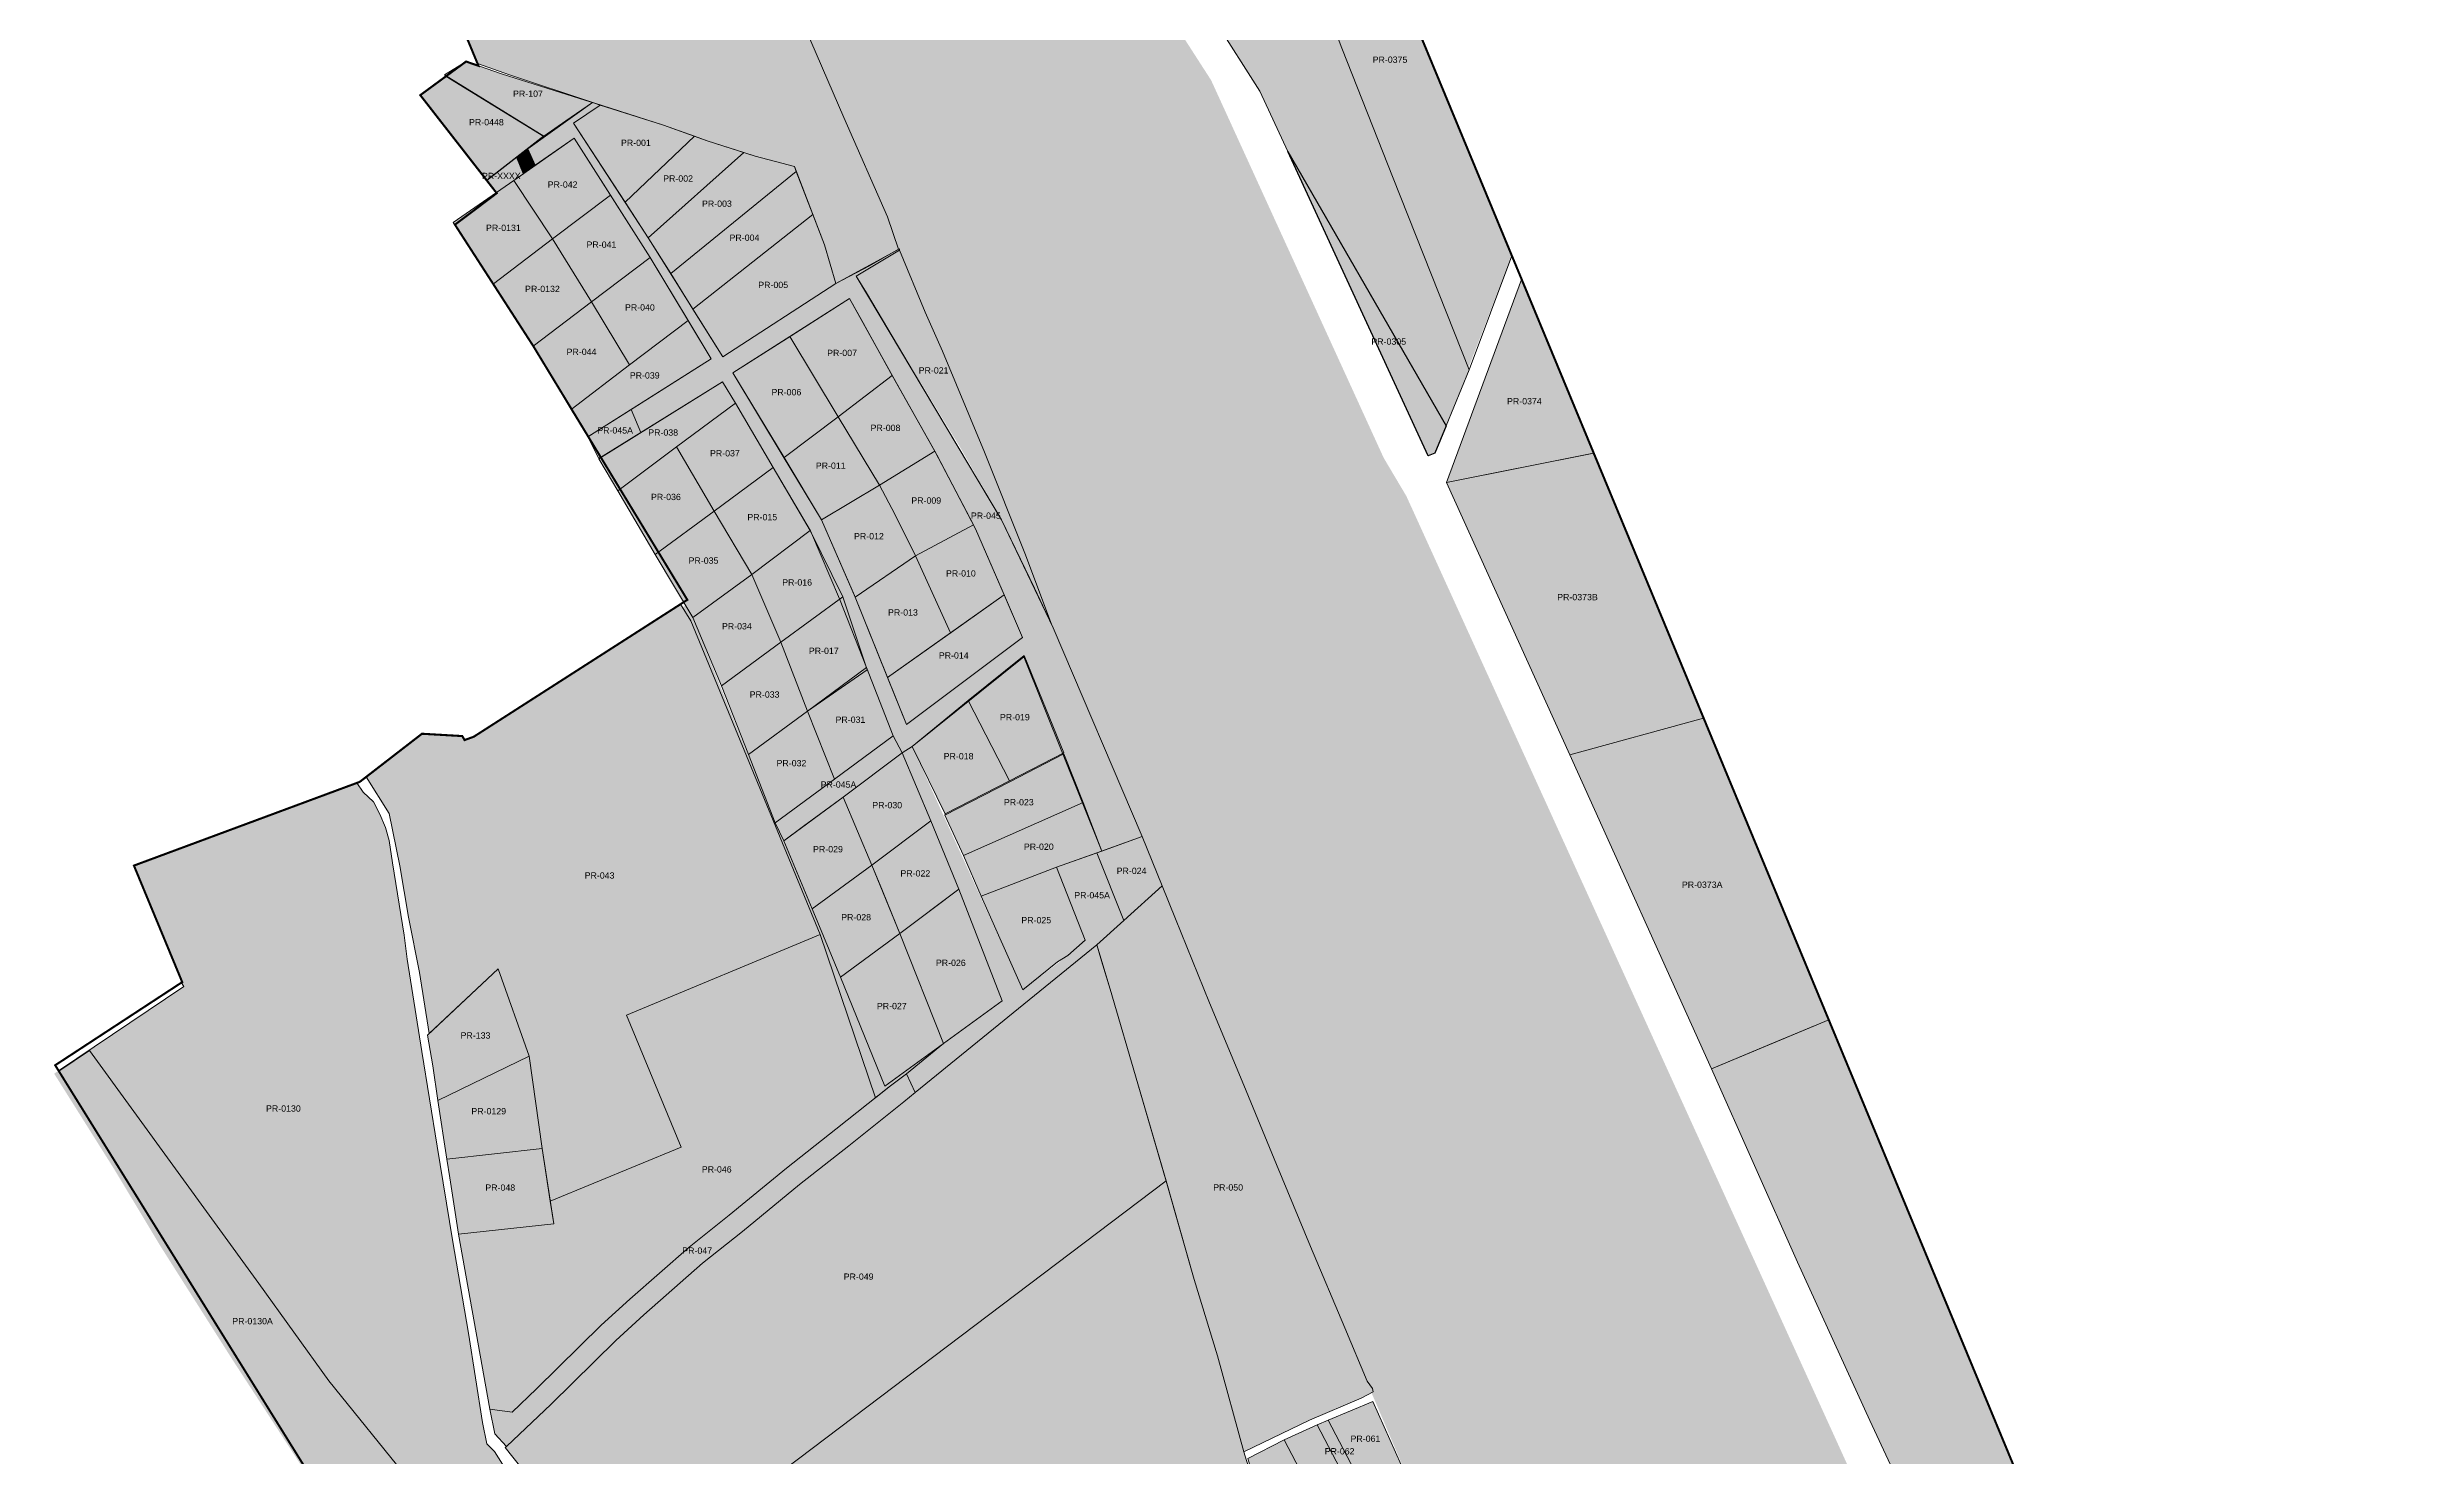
# Model space of a CAD drawing. Header units: inches. Extents: x 775566 to 778268, y 9208057 to 9211417.
# Drawn here: x 776551 to 777680, y 9210130 to 9210801 of the extents above; entities that cross this region are included whole.
import ezdxf
from ezdxf.enums import TextEntityAlignment as Align

# ---------------------------------------------------------------- set-up
doc = ezdxf.new("R2010")
doc.units = ezdxf.units.IN
doc.header["$MEASUREMENT"] = 0
doc.linetypes.add('DASHDOT', pattern=[1, 0.5, -0.25, 0, -0.25])
for name, color, linetype in [('1.- ADQUIRIDOS  CON RM', 7, 'Continuous'), ('PI_Texto', 7, 'Continuous'), ('PMD-CAJAMARCA', 212, 'Continuous')]:
    doc.layers.add(name, color=color, linetype=linetype)
doc.layers.add('CAJAMARCA_ADQUIRIDOS', color=7, linetype='Continuous', lineweight=9, true_color=0xe2f2c9)
doc.layers.add('PROCESO_&_PENDIENTES', color=7, linetype='Continuous', lineweight=9, true_color=0xc5eefc)
doc.layers.add('CAJAMARCA_ADQUIRIDOSAnno', color=7, linetype='Continuous', true_color=0xafb304)
doc.layers.add('PROCESO__PENDIENTE_CAJAMARCA_UTMAnno', color=7, linetype='Continuous', true_color=0x2b1800)
doc.styles.add('Arial', font='arial.ttf')

msp = doc.modelspace()

# ---------------------------------------------------------------- hatches: boundary and pattern name
at = {"true_color": 0xadddf7}
h = msp.add_hatch(color=141, dxfattribs=at)
h.dxf.hatch_style = 1
h.paths.add_polyline_path([(777390.5, 9210055.3), (777432.4, 9210073.3), (777198.4, 9210587.3), (777187.6, 9210605.5), (777105.4, 9210785.4), (777060, 9210855.9), (776930, 9211169.4), (776852.4, 9211361.1), (776673.3, 9211286.8), (776765.3, 9211129.9), (776773.3, 9211117.9), (776942.4, 9210722.9), (777244.8, 9210012.1), (777262.4, 9209969.4), (777282.8, 9209919.5), (777207.4, 9209894.8), (777250.1, 9209800.7), (777221.8, 9209781.2), (777221, 9209760.8), (777205.6, 9209753.6), (777204.7, 9209752.2), (777231.4, 9209682.4), (777237, 9209679.4), (777242, 9209679.5), (777246.6, 9209677.9), (777249.3, 9209676), (777282.5, 9209647.9), (777293.7, 9209634.7), (777361.9, 9209558.3), (777370.4, 9209543.1), (777454.8, 9209481.5), (777458.6, 9209472.5), (777462.1, 9209467.5), (777463.3, 9209460.7), (777456.9, 9209452.2), (777474.1, 9209434.4), (777510.2, 9209350), (777516, 9209347.4), (777541.5, 9209322.3), (777544.2, 9209320.9), (777560.9, 9209295.1), (777537.5, 9209270.4), (777550.1, 9209240.9), (777553.1, 9209238.1), (777563, 9209239.4), (777593.2, 9209168), (777595.9, 9209159.4), (777696.3, 9208921.7), (777699.9, 9208910.2), (777701.3, 9208904.4), (777711.6, 9208851.3), (777720.6, 9208813.4), (777724.4, 9208798.9), (777726.4, 9208793.2), (777729.8, 9208788.6), (777735.4, 9208786.4), (777741.4, 9208786.6), (777747.3, 9208788.1), (777795.1, 9208805.7), (777867.2, 9208835.6), (777891.6, 9208847.3), (777895.6, 9208851.7), (777898.2, 9208856.9), (777899.3, 9208862.8), (777899, 9208868.8), (777897.1, 9208874.4), (777892.6, 9208881.9), (777881.2, 9208899.7), (777845.6, 9208951.6), (777839, 9208965.1), (777784.9, 9209095.3), (777766.5, 9209136.4), (777720.9, 9209231), (777688.5, 9209311.8), (777606, 9209508.1), (777613, 9209517.9)])
h = msp.add_hatch(color=103)
h.dxf.hatch_style = 1
h.paths.add_polyline_path([(777122.5, 9210919.3), (777044.9, 9210942.1), (777107.2, 9210813.8), (777128.6, 9210780.2), (777141.9, 9210751.4), (777217.4, 9210620.8), (777228.3, 9210647.5), (777192.1, 9210738.8), (777167.7, 9210800.7)])
h = msp.add_hatch(color=103)
h.dxf.hatch_style = 1
h.paths.add_polyline_path([(777156.9, 9210923.1), (777151.2, 9210921.6), (777141.7, 9210919.8), (777130.9, 9210917.1), (777129.8, 9210917.4), (777120, 9210919.9), (777120, 9210919.7), (777205, 9210704.2), (777227.5, 9210647.2), (777248.6, 9210701.8)])
h = msp.add_hatch(color=103)
h.dxf.hatch_style = 1
h.paths.add_polyline_path([(777253.3, 9210690.5), (777287.7, 9210607.7), (777217.5, 9210593.8)])
h = msp.add_hatch(color=103)
h.dxf.hatch_style = 1
h.paths.add_polyline_path([(777287.6, 9210607.7), (777339.9, 9210481.6), (777276.2, 9210464), (777217.5, 9210593.8)])
h = msp.add_hatch(color=103)
h.dxf.hatch_style = 1
h.paths.add_polyline_path([(776703, 9210453.6), (776729.5, 9210474.1), (776748.7, 9210473), (776749.8, 9210471.1), (776754.2, 9210472.7), (776799.5, 9210501.7), (776852.7, 9210535.8), (776857.5, 9210527.9), (776919.2, 9210378.5), (776826.9, 9210340.1), (776853, 9210277.2), (776790.6, 9210251.5), (776786.8, 9210276.6), (776780.5, 9210320.6), (776765.8, 9210362.1), (776733, 9210331.3), (776728.4, 9210360.4), (776723.1, 9210386.8), (776719, 9210411.2), (776713.8, 9210436.1)])
h = msp.add_hatch(color=103)
h.dxf.hatch_style = 1
h.paths.add_polyline_path([(777339.9, 9210481.6), (777399.6, 9210337.8), (777343.8, 9210314.5), (777276.2, 9210464)])
h = msp.add_hatch(color=103)
h.dxf.hatch_style = 1
h.paths.add_polyline_path([(776769.7, 9210134.6), (776764.2, 9210140.7), (776761.9, 9210152.4), (776746.9, 9210235.7), (776792.3, 9210240.6), (776790.6, 9210251.5), (776853, 9210277.2), (776826.9, 9210340.1), (776919.2, 9210378.5), (776945.6, 9210300.7), (776952.1, 9210305.9), (776960.3, 9210312.1), (776964.4, 9210303.2), (776959, 9210298.7), (776932.9, 9210277.8), (776909.4, 9210259.4), (776882.2, 9210237), (776863.2, 9210221.9), (776835.2, 9210197.3), (776821.8, 9210185.1), (776791, 9210154.8)])
h = msp.add_hatch(color=103)
h.dxf.hatch_style = 1
h.paths.add_polyline_path([(777084, 9210261.1), (777070.5, 9210307.3), (777057.3, 9210352.5), (777050.9, 9210373.5), (776964.4, 9210303.2), (776959, 9210298.7), (776932.9, 9210277.8), (776909.4, 9210259.4), (776882.2, 9210237), (776863.2, 9210221.9), (776835.2, 9210197.3), (776821.8, 9210185.1), (776791, 9210154.8), (776769.7, 9210134.6), (776769.2, 9210134.1), (776824.3, 9210064.8)])
h.paths.add_polyline_path([(776824.3, 9210064.8), (777084, 9210261.1), (777097.3, 9210214.1), (777108.4, 9210177.7), (777121, 9210132.1), (777129.1, 9210105.9), (776888.4, 9209990.2)])
h = msp.add_hatch(color=103)
h.dxf.hatch_style = 1
h.paths.add_polyline_path([(777133.4, 9210093.3), (777122.9, 9210128.8), (777140.2, 9210137.7), (777155.9, 9210144.9), (777161.1, 9210147.2), (777161.1, 9210147.2), (777182.4, 9210156), (777195.9, 9210125.9), (777177.3, 9210116.2), (777172.2, 9210113.6), (777156.8, 9210105.8)])
at = {"layer": '1.- ADQUIRIDOS  CON RM'}
h = msp.add_hatch(color=103, dxfattribs=at)
h.dxf.hatch_style = 1
h.paths.add_polyline_path([(776868.4, 9210911.9), (776847.8, 9210960), (776837.6, 9210982.5), (776826.4, 9211009.7), (776811.5, 9211020), (776786.2, 9211037.5), (776769.1, 9211048.5), (776754.5, 9210994), (776741.3, 9210943.7), (776730.2, 9210905.5), (776724.8, 9210881.3), (776722.7, 9210873.5), (776755.9, 9210793.4), (776771.2, 9210787.9), (776811.3, 9210774.6), (776844.5, 9210764), (776865.3, 9210756.6), (776888.2, 9210749.3), (776906.9, 9210744.3), (776921.2, 9210707), (776926.6, 9210688.6), (776942.6, 9210697), (776956.5, 9210704.9), (776951.2, 9210720.3), (776930.4, 9210767.6), (776909.7, 9210815.7), (776889.1, 9210863.8)])
h = msp.add_hatch(color=103, dxfattribs=at)
h.dxf.hatch_style = 1
h.paths.add_polyline_path([(776740.3, 9210787.9), (776750.5, 9210794.3), (776767.4, 9210788.5), (776807.6, 9210775.8), (776810.7, 9210774.8), (776798, 9210766), (776787.6, 9210758.7)])
h.paths.add_polyline_path([(776773.2, 9210737.7), (776802, 9210757.8), (776819.3, 9210730.6), (776791.7, 9210709.8)])
h.paths.add_polyline_path([(776773.2, 9210737.7), (776791.7, 9210709.8), (776763.6, 9210688.4), (776744.4, 9210717.7)])
h.paths.add_polyline_path([(776838.2, 9210701), (776810.2, 9210679.8), (776791.7, 9210709.8), (776819.3, 9210730.6)])
h.paths.add_polyline_path([(776791.7, 9210709.8), (776810.2, 9210679.8), (776782.5, 9210658.8), (776763.6, 9210688.4)])
h.paths.add_polyline_path([(776838.2, 9210701), (776856.3, 9210670.9), (776828.4, 9210649.8), (776810.2, 9210679.8)])
h.paths.add_polyline_path([(776810.2, 9210679.8), (776828.4, 9210649.8), (776800.6, 9210628.6), (776782.5, 9210658.8)])
h.paths.add_polyline_path([(776926.6, 9210688.6), (776924.4, 9210696.1), (776921.2, 9210707), (776916.7, 9210718.7), (776858.9, 9210675.9), (776872.8, 9210653.6)])
h.paths.add_polyline_path([(776856.3, 9210670.9), (776867.3, 9210652.7), (776808.5, 9210615.5), (776800.6, 9210628.6), (776828.4, 9210649.8)])
h.paths.add_polyline_path([(776848.4, 9210693), (776908.9, 9210739.1), (776916.7, 9210718.7), (776858.9, 9210675.9)])
h.paths.add_polyline_path([(776885.5, 9210750.2), (776888.2, 9210749.3), (776906.9, 9210744.3), (776908.9, 9210739.1), (776848.4, 9210693), (776837.6, 9210709.9)])
h.paths.add_polyline_path([(776861.4, 9210758), (776826.6, 9210726.8), (776801.6, 9210764.9), (776814.4, 9210773.6), (776844.5, 9210764)])
h.paths.add_polyline_path([(776885.5, 9210750.2), (776837.6, 9210709.9), (776826.6, 9210726.8), (776861.4, 9210758), (776865.3, 9210756.6)])
h.paths.add_polyline_path([(776905.4, 9210663.7), (776933.2, 9210681.4), (776954.6, 9210642.9), (776928.2, 9210624.5)])
h.paths.add_polyline_path([(776928.2, 9210624.5), (776947.9, 9210591.8), (776919.8, 9210576), (776901.6, 9210606.1)])
h.paths.add_polyline_path([(776954.6, 9210642.9), (776974.8, 9210606.9), (776947.9, 9210591.8), (776928.2, 9210624.5)])
h.paths.add_polyline_path([(776905.4, 9210663.7), (776928.2, 9210624.5), (776901.6, 9210606.1), (776877.6, 9210646)])
h.paths.add_polyline_path([(776993.2, 9210571.7), (777007.4, 9210538.9), (776978.9, 9210520.4), (776963.5, 9210557.7)])
h.paths.add_polyline_path([(776935.5, 9210540), (776963.5, 9210557.7), (776978.9, 9210520.4), (776950.8, 9210502.1)])
h.paths.add_polyline_path([(776919.8, 9210576), (776947.9, 9210591.8), (776963.5, 9210557.7), (776935.5, 9210540)])
h.paths.add_polyline_path([(776947.9, 9210591.8), (776974.8, 9210606.9), (776993.2, 9210571.7), (776963.5, 9210557.7)], flags=17)
h.paths.add_polyline_path([(776950.8, 9210502.1), (776978.9, 9210520.4), (777007.4, 9210538.9), (777015.6, 9210519.9), (776960.3, 9210478.5)])
h.paths.add_polyline_path([(776941.2, 9210505.6), (776954, 9210473.1), (776926, 9210452.4), (776913.2, 9210484.9)])
h.paths.add_polyline_path([(776928.4, 9210538.4), (776941.2, 9210505.6), (776913.2, 9210484.9), (776900.4, 9210517.7)])
h.paths.add_polyline_path([(776928.4, 9210538.4), (776900.4, 9210517.7), (776886.6, 9210549.9), (776914.6, 9210570.7)])
h.paths.add_polyline_path([(776900.4, 9210517.7), (776913.2, 9210484.9), (776885, 9210464.2), (776872.2, 9210497)])
h.paths.add_polyline_path([(776886.6, 9210549.9), (776900.4, 9210517.7), (776872.2, 9210497), (776858.5, 9210529.4)])
h.paths.add_polyline_path([(776930.2, 9210443.9), (776943.8, 9210411.5), (776915.4, 9210390.7), (776901.9, 9210423.1)])
h.paths.add_polyline_path([(776971.9, 9210432.6), (776943.8, 9210411.5), (776930.2, 9210443.9), (776958.2, 9210465)])
h.paths.add_polyline_path([(776913.2, 9210484.9), (776926, 9210452.4), (776897.8, 9210431.6), (776885, 9210464.2)])
h.paths.add_polyline_path([(777044.4, 9210441.3), (777053.4, 9210418.2), (777031.8, 9210410.6), (776995.9, 9210396.7), (776987.4, 9210416.1)])
h.paths.add_polyline_path([(776995.9, 9210396.7), (777031.8, 9210410.6), (777045.4, 9210375.8), (777037.2, 9210368.5), (777032.3, 9210365.5), (777015.7, 9210352.1)])
h.paths.add_polyline_path([(777035.2, 9210464.5), (777044.4, 9210441.3), (776987.4, 9210416.1), (776978.6, 9210435.4), (777009.2, 9210451.1)])
h.paths.add_polyline_path([(776989.5, 9210489.4), (777016.2, 9210510.8), (777035.2, 9210464.5), (777009.2, 9210451.1)])
h.paths.add_polyline_path([(776989.5, 9210489.4), (777009.2, 9210451.1), (776978.6, 9210435.4), (776963, 9210468)])
h.paths.add_polyline_path([(776971.9, 9210432.6), (776985.2, 9210400.1), (776957.1, 9210379), (776943.8, 9210411.5)])
h.paths.add_polyline_path([(776957.1, 9210379), (776985.2, 9210400.1), (777005.8, 9210346.9), (776977.9, 9210326.5)])
h.paths.add_polyline_path([(776977.9, 9210326.5), (776949.9, 9210306.3), (776928.8, 9210358.2), (776957.1, 9210379)])
h.paths.add_polyline_path([(776943.8, 9210411.5), (776957.1, 9210379), (776928.8, 9210358.2), (776915.4, 9210390.7)])
h.paths.add_polyline_path([(776850.8, 9210610.7), (776868.7, 9210580.2), (776840.6, 9210559.5), (776822.8, 9210589.8)])
h.paths.add_polyline_path([(776878.9, 9210631.6), (776896.8, 9210601), (776868.7, 9210580.2), (776850.8, 9210610.7)])
h.paths.add_polyline_path([(776868.7, 9210580.2), (776886.6, 9210549.9), (776858.5, 9210529.4), (776840.6, 9210559.5)])
h.paths.add_polyline_path([(776896.8, 9210601), (776914.6, 9210570.7), (776886.6, 9210549.9), (776868.7, 9210580.2)])
h.paths.add_polyline_path([(776813.7, 9210605.1), (776872.6, 9210641.8), (776878.9, 9210631.6), (776850.8, 9210610.7), (776822.8, 9210589.8)])
h.paths.add_polyline_path([(776936.4, 9210692.1), (776943.3, 9210696.1), (776956.9, 9210704.4), (776968.9, 9210675.1), (776977.2, 9210656.5), (776996.9, 9210608.2), (777016, 9210560.2), (777030.1, 9210524.5), (777021.1, 9210543.5), (777005.6, 9210576), (776985.7, 9210610.8), (776964.1, 9210646.1), (776941.6, 9210683.5)])
edge = h.paths.add_edge_path(flags=17)
edge.add_line((776872.8, 9210653.6), (776858.9, 9210675.9))
h = msp.add_hatch(color=103, dxfattribs=at)
h.dxf.hatch_style = 1
h.paths.add_polyline_path([(777072.6, 9210425.1), (777082.1, 9210401.6), (777063.8, 9210385.1), (777051, 9210417.3)])
h = msp.add_hatch(color=103, dxfattribs=at)
h.dxf.hatch_style = 1
h.paths.add_polyline_path([(777050.9, 9210373.5), (777063.8, 9210385.1), (777082.1, 9210401.6), (777088.5, 9210385.9), (777104.7, 9210345.9), (777120.9, 9210306.7), (777136.5, 9210268.9), (777152.7, 9210229.9), (777169.1, 9210191.1), (777179.8, 9210165.7), (777182.2, 9210162.2), (777182.6, 9210160.7), (777176.8, 9210157.6), (777152.2, 9210147.1), (777121, 9210132.1), (777108.4, 9210177.7), (777097.3, 9210214.1), (777084, 9210260.9), (777070.5, 9210307.3), (777057.3, 9210352.5)])
h = msp.add_hatch(color=103, dxfattribs=at)
h.dxf.hatch_style = 1
h.paths.add_polyline_path([(776737.1, 9210299.4), (776780.5, 9210320.6), (776786.8, 9210276.6), (776741.3, 9210271.5)])
h.paths.add_polyline_path([(776786.8, 9210276.6), (776792.3, 9210240.6), (776746.9, 9210235.7), (776742.7, 9210262.5), (776741.3, 9210271.5)])
h.paths.add_polyline_path([(776765.8, 9210362.1), (776780.5, 9210320.6), (776737.1, 9210299.4), (776734.6, 9210315.9), (776732.2, 9210330.6)])
h = msp.add_hatch(color=103, dxfattribs=at)
h.dxf.hatch_style = 1
h.paths.add_polyline_path([(777155.9, 9210144.9), (777172.2, 9210113.6), (777156.8, 9210105.8), (777140.2, 9210137.7)])
h.paths.add_polyline_path([(777195.9, 9210125.9), (777177.3, 9210116.2), (777161.1, 9210147.2), (777182.4, 9210156)])
h.paths.add_polyline_path([(777161.1, 9210147.2), (777177.3, 9210116.2), (777172.2, 9210113.6), (777155.9, 9210144.9)])
h.paths.add_polyline_path([(777177.7, 9210107.1), (777192.4, 9210075.3), (777171.7, 9210066.4), (777157, 9210098.2)])
h.paths.add_polyline_path([(777211.1, 9210083.6), (777192.4, 9210075.3), (777177.7, 9210107.1), (777199.7, 9210116.7)])
h.paths.add_polyline_path([(777192.7, 9210069.8), (777208, 9210038.4), (777185.7, 9210028.2), (777170.4, 9210059.7)])
h.paths.add_polyline_path([(777171.7, 9210066.4), (777147.9, 9210056), (777140.2, 9210090.6), (777157, 9210098.2)])
h.paths.add_polyline_path([(777228, 9210047.5), (777208, 9210038.4), (777192.7, 9210069.8), (777215.5, 9210080.2)])
h.paths.add_polyline_path([(777196.1, 9209997.3), (777169.8, 9209984.7), (777162.4, 9210016.8), (777181.2, 9210026)])
h.paths.add_polyline_path([(777207.5, 9210022.1), (777233.1, 9210033.8), (777234.5, 9210030.1), (777223.8, 9210025.1), (777229.2, 9210012.8), (777225.6, 9210011.1), (777220.1, 9210023.4), (777209.4, 9210018.5)])
h.paths.add_polyline_path([(777223.8, 9210025.1), (777234.5, 9210030.1), (777239.2, 9210017.4), (777229.2, 9210012.8)])
h.paths.add_polyline_path([(777209.4, 9210018.5), (777220.1, 9210023.4), (777225.6, 9210011.1), (777215.6, 9210006.5)])
h.paths.add_polyline_path([(777224, 9210029.6), (777218.1, 9210042.8), (777228.1, 9210047.4), (777233.1, 9210033.8)])
h.paths.add_polyline_path([(777210.8, 9210039.5), (777218.1, 9210042.8), (777224, 9210029.6), (777216.6, 9210026.2)])
h.paths.add_polyline_path([(777200.8, 9210034.9), (777210.8, 9210039.5), (777216.6, 9210026.2), (777207.5, 9210022.1)])
h.paths.add_polyline_path([(777204.7, 9209994), (777222.8, 9210002.4), (777241.8, 9209965), (777223.7, 9209956.5)])
h.paths.add_polyline_path([(777222.8, 9210002.4), (777242.8, 9210011.7), (777258.1, 9209972.6), (777241.8, 9209965)])
h.paths.add_polyline_path([(777169.4, 9209977.3), (777186.6, 9209985.5), (777205.6, 9209948), (777186.6, 9209939)])
h.paths.add_polyline_path([(777186.6, 9209985.5), (777204.7, 9209994), (777223.7, 9209956.5), (777205.6, 9209948)])
h.paths.add_polyline_path([(777221.9, 9209955.7), (777240, 9209964.1), (777261.6, 9209920.1), (777242.7, 9209913.5)])
h.paths.add_polyline_path([(777240, 9209964.1), (777258.1, 9209972.6), (777276.8, 9209925.1), (777261.6, 9209920.1)])
h.paths.add_polyline_path([(777203.8, 9209947.1), (777221.9, 9209955.7), (777242.7, 9209913.5), (777223.7, 9209907.3)])
at = {"layer": 'CAJAMARCA_ADQUIRIDOSAnno'}
h = msp.add_hatch(color=1, dxfattribs=at)
h.dxf.hatch_style = 1
h.paths.add_polyline_path([(776787.6, 9210758.7), (776741.1, 9210787.4), (776728.7, 9210778.3), (776760.4, 9210737.6)])
h.paths.add_polyline_path([(776751.1, 9210763), (776769.2, 9210763), (776769.2, 9210767.6), (776751.1, 9210767.6)], flags=24)
h = msp.add_hatch(color=1, dxfattribs=at)
h.dxf.hatch_style = 1
h.paths.add_polyline_path([(777141.9, 9210751.4), (777208.7, 9210606.5), (777212, 9210607.7), (777217.4, 9210620.8)])
h.paths.add_polyline_path([(777156.4, 9210658.5), (777223.6, 9210658.5), (777223.6, 9210663.2), (777156.4, 9210663.2)], flags=9)
h = msp.add_hatch(color=1, dxfattribs=at)
h.dxf.hatch_style = 1
h.paths.add_polyline_path([(776760.4, 9210737.6), (776764.8, 9210731.9), (776773.2, 9210737.7), (776777.7, 9210740.9), (776774.5, 9210748.6)])
h.paths.add_polyline_path([(776788.6, 9210733.4), (776804.3, 9210733.4), (776804.3, 9210738), (776788.6, 9210738)], flags=9)
at = {"layer": 'PI_Texto'}
h = msp.add_hatch(color=103, dxfattribs=at)
h.dxf.hatch_style = 1
h.paths.add_polyline_path([(776829.2, 9210628.6), (776833.7, 9210617.6), (776872.6, 9210641.8), (776896.8, 9210601), (776914.6, 9210570.7), (776928.4, 9210538.4), (776941.2, 9210505.6), (776954, 9210473.1), (776958.2, 9210465), (776963, 9210468), (777016.2, 9210510.8), (777053.4, 9210418.2), (777072.6, 9210425.1), (777030.1, 9210524.5), (777005.6, 9210576), (776936.4, 9210692.1), (776956.9, 9210704.4), (776956.9, 9210705.1), (776926.6, 9210688.6), (776873.2, 9210654.3), (776802.1, 9210765.6), (776814.4, 9210773.6), (776810.7, 9210774.8), (776780, 9210752.8), (776783.4, 9210744.9), (776802, 9210757.8), (776819.3, 9210730.6), (776867.3, 9210652.7)])
h = msp.add_hatch(color=103, dxfattribs=at)
h.dxf.hatch_style = 1
h.paths.add_polyline_path([(776774.4, 9210748.5), (776780, 9210752.8), (776783.4, 9210744.9), (776777.6, 9210741)])
h = msp.add_hatch(color=103, dxfattribs=at)
h.dxf.hatch_style = 1
h.paths.add_polyline_path([(776813.7, 9210605.1), (776808.5, 9210615.5), (776829.2, 9210628.6), (776833.7, 9210617.6)])
h = msp.add_hatch(color=103, dxfattribs=at)
h.dxf.hatch_style = 1
h.paths.add_polyline_path([(776851.8, 9210533.2), (776855.1, 9210535.2), (776858.5, 9210529.4), (776897.8, 9210431.6), (776954, 9210473.1), (776958.2, 9210465), (776901.9, 9210423.1), (776949.9, 9210306.3), (777005.8, 9210346.9), (776985.2, 9210400.1), (776971.9, 9210432.6), (776958.2, 9210465), (776963, 9210468), (777015.7, 9210352.1), (777037.2, 9210368.5), (777045.4, 9210375.8), (777031.8, 9210410.6), (777051, 9210417.3), (777063.8, 9210385.1), (777050.9, 9210373.5), (777053.2, 9210365.9), (776964.4, 9210303.2), (776960.3, 9210312.1), (776945.6, 9210300.7), (776854.1, 9210527.8)])
h = msp.add_hatch(color=103, dxfattribs=at)
h.dxf.hatch_style = 1
h.paths.add_polyline_path([(776729.4, 9210322.7), (776722.5, 9210366.8), (776721.1, 9210378.1), (776715.4, 9210412.6), (776713.9, 9210423.3), (776712.2, 9210429.4), (776709.5, 9210435.8), (776706.4, 9210441.7), (776701.5, 9210446.3), (776698.4, 9210450.7), (776592.3, 9210411.3), (776615.3, 9210355.8), (776614.9, 9210355.5), (776616.1, 9210353.7), (776556.4, 9210313.6), (776556.6, 9210313.3), (776571.2, 9210323.2), (776651.8, 9210212.3), (776685.1, 9210165.9), (776723.4, 9210118.6), (776737.3, 9210116.5), (776747.4, 9210124.8), (776751.7, 9210114.3), (776752.5, 9210114.2), (776754.2, 9210115.5), (776767.8, 9210126.2), (776764, 9210132.2), (776760.4, 9210135.9), (776758.3, 9210146), (776751.7, 9210188.6), (776744.1, 9210233.1), (776736.8, 9210277.7)])
h = msp.add_hatch(color=103, dxfattribs=at)
h.dxf.hatch_style = 1
h.paths.add_polyline_path([(777399.6, 9210337.8), (777373.3, 9210326.9), (777343.8, 9210314.5), (777384.7, 9210222.4), (777419.1, 9210147), (777461.9, 9210055.3), (777503.5, 9209964.5), (777552.8, 9209854.8), (777589.1, 9209774), (777629.4, 9209685.6), (777663.5, 9209701.4)])
h = msp.add_hatch(color=103, dxfattribs=at)
h.dxf.hatch_style = 1
h.paths.add_polyline_path([(776737.3, 9210116.5), (776737.3, 9210116.5), (776720.3, 9210102.4), (776699.2, 9210083.7), (776556.6, 9210313.3), (776556.4, 9210313.6), (776554.3, 9210312.2), (776582.9, 9210266.7), (776604.9, 9210230.1), (776639.2, 9210176), (776699.2, 9210083.7), (776681.7, 9210107), (776699.2, 9210083.7)])
h.paths.add_polyline_path([(776571.2, 9210323.2), (776556.6, 9210313.3), (776699.2, 9210083.7), (776720.3, 9210102.4), (776737.3, 9210116.5), (776723.4, 9210118.6), (776685.1, 9210165.9), (776651.8, 9210212.3)])
h = msp.add_hatch(color=103, dxfattribs=at)
h.dxf.hatch_style = 1
h.paths.add_polyline_path([(776960.3, 9210312.1), (776964.4, 9210303.2), (776959, 9210298.7), (776932.9, 9210277.8), (776909.4, 9210259.4), (776882.2, 9210237), (776863.2, 9210221.9), (776835.2, 9210197.3), (776821.8, 9210185.1), (776791, 9210154.8), (776769.7, 9210134.6), (776764.2, 9210140.7), (776761.9, 9210152.4), (776772.4, 9210150.9), (776784.1, 9210162), (776814.9, 9210192.4), (776828.5, 9210204.8), (776856.8, 9210229.6), (776875.9, 9210244.8), (776903.2, 9210267.2), (776926.7, 9210285.7), (776952.1, 9210305.9)])

# ---------------------------------------------------------------- linework, layer by layer
at = {"layer": 'CAJAMARCA_ADQUIRIDOS', "color": 3}
for points in [[(776801.6, 9210764.9), (776837.6, 9210709.9), (776872.8, 9210653.6), (776926.6, 9210688.6), (776956.9, 9210705.1), (776956.9, 9210704.4), (776936.4, 9210692.1), (777005.6, 9210576), (777030.1, 9210524.5), (777072.6, 9210425.1), (777053.4, 9210418.2), (777016.2, 9210510.8), (776963, 9210468), (776958.2, 9210465), (776954, 9210473.1), (776941.2, 9210505.6), (776928.4, 9210538.4), (776914.6, 9210570.7), (776896.8, 9210601), (776878.9, 9210631.6), (776872.6, 9210641.8), (776833.7, 9210617.6), (776829.2, 9210628.6), (776867.3, 9210652.7), (776838.2, 9210701), (776802, 9210757.8), (776783.4, 9210744.9), (776780, 9210752.8), (776810.7, 9210774.8), (776814.4, 9210773.6)], [(776783.4, 9210744.9), (776777.7, 9210740.9), (776774.5, 9210748.7), (776780, 9210752.8)], [(776877.6, 9210646), (776901.6, 9210606.1), (776919.8, 9210576), (776935.5, 9210540), (776950.8, 9210502.1), (776960.3, 9210478.5), (777015.6, 9210519.9), (777007.4, 9210538.9), (776993.2, 9210571.7), (776974.8, 9210606.9), (776954.6, 9210642.9), (776933.2, 9210681.4), (776905.4, 9210663.7)], [(776833.7, 9210617.6), (776813.7, 9210605.2), (776808.5, 9210615.5), (776829.2, 9210628.6)], [(776958.2, 9210465), (776930.2, 9210443.9), (776911.3, 9210430.1), (776901.9, 9210423.1), (776897.8, 9210431.6), (776926, 9210452.4), (776954, 9210473.1)], [(776958.2, 9210465), (776963, 9210468), (776978.7, 9210436), (776978.6, 9210435.4), (776987.4, 9210416.1), (776995.9, 9210396.7), (777015.7, 9210352.1), (777032.3, 9210365.5), (777037.2, 9210368.5), (777045.4, 9210375.8), (777031.8, 9210410.6), (777051, 9210417.3), (777063.8, 9210385.1), (777050.9, 9210373.5), (776964.4, 9210303.2), (776960.3, 9210312.1), (776977.9, 9210326.5), (777005.8, 9210346.9), (776985.2, 9210400.1), (776971.9, 9210432.6)]]:
    msp.add_lwpolyline(points, close=True, dxfattribs=at)
for points in [[(777122.5, 9210919.3, 0), (777167.7, 9210800.7, 0), (777192.1, 9210738.8, 0), (777228.3, 9210647.5, 0), (777217.4, 9210620.8, 0), (777141.9, 9210751.4, 0), (777128.6, 9210780.2, 0), (777107.2, 9210813.8, 0), (777044.9, 9210942.1, 0)], [(777156.9, 9210923.1, 0), (777248.6, 9210701.8, 0), (777228.3, 9210647.5, 0), (777192.1, 9210738.8, 0), (777167.7, 9210800.7, 0), (777122.5, 9210919.3, 0), (777129.7, 9210917.5, 0), (777151.2, 9210921.6, 0)], [(776740.3, 9210787.9, 0), (776750.5, 9210794.3, 0), (776767.4, 9210788.5, 0), (776807.6, 9210775.8, 0), (776810.7, 9210774.8, 0), (776798, 9210766, 0), (776787.6, 9210758.7, 0)], [(776814.4, 9210773.6, 0), (776844.5, 9210764, 0), (776859.3, 9210758.8, 0), (776826.3, 9210727.3, 0), (776801.6, 9210764.9, 0)], [(776773.2, 9210737.7, 0), (776802, 9210757.8, 0), (776819.3, 9210730.6, 0), (776791.7, 9210709.8, 0)], [(776859.3, 9210758.8, 0), (776865.3, 9210756.6, 0), (776882.8, 9210751, 0), (776837.3, 9210710.4, 0), (776826.3, 9210727.3, 0)], [(776882.8, 9210751, 0), (776888.2, 9210749.3, 0), (776906.9, 9210744.3, 0), (776907.8, 9210742, 0), (776848, 9210693.4, 0), (776837.3, 9210710.4, 0)], [(776907.8, 9210742, 0), (776915.7, 9210721.5, 0), (776858.6, 9210676.4, 0), (776848, 9210693.4, 0)], [(776773.2, 9210737.7, 0), (776791.7, 9210709.8, 0), (776763.6, 9210688.4, 0), (776744.4, 9210717.7, 0)], [(776838.2, 9210701, 0), (776810.2, 9210679.8, 0), (776791.7, 9210709.8, 0), (776819.3, 9210730.6, 0)], [(776915.7, 9210721.5, 0), (776921.2, 9210707, 0), (776926.6, 9210688.6, 0), (776872.8, 9210653.6, 0), (776858.6, 9210676.4, 0)], [(776791.7, 9210709.8, 0), (776810.2, 9210679.8, 0), (776782.5, 9210658.8, 0), (776763.6, 9210688.4, 0)], [(776838.2, 9210701, 0), (776856.3, 9210670.9, 0), (776828.4, 9210649.8, 0), (776810.2, 9210679.8, 0)], [(776969.2, 9210675, 0), (776977.5, 9210656.4, 0), (776997.4, 9210608.2, 0), (777016.7, 9210560.2, 0), (777029.3, 9210526.3, 0), (777021.2, 9210543.4, 0), (777005.6, 9210576, 0), (776985.2, 9210610.2, 0), (776963.6, 9210646.4, 0), (776941.2, 9210684.1, 0), (776936.4, 9210692.1, 0), (776943.5, 9210696.4, 0), (776956.9, 9210704.4, 0)], [(777253.3, 9210690.5, 0), (777287.7, 9210607.7, 0), (777217.5, 9210593.8, 0)], [(776810.2, 9210679.8, 0), (776828.4, 9210649.8, 0), (776800.6, 9210628.6, 0), (776782.5, 9210658.8, 0)], [(776953.5, 9210644.8, 0), (776927.8, 9210625.1, 0), (776904.8, 9210663.3, 0), (776933.2, 9210681.4, 0), (776939, 9210670.9, 0)], [(776856.3, 9210670.9, 0), (776867.3, 9210652.7, 0), (776808.5, 9210615.5, 0), (776800.6, 9210628.6, 0), (776828.4, 9210649.8, 0)], [(776927.8, 9210625.1, 0), (776902, 9210605.7, 0), (776877.6, 9210646, 0), (776904.8, 9210663.3, 0)], [(776878.9, 9210631.6, 0), (776850.8, 9210610.7, 0), (776822.8, 9210589.8, 0), (776813.7, 9210605.1, 0), (776872.6, 9210641.8, 0)], [(776973.8, 9210608.7, 0), (776947.5, 9210592.5, 0), (776927.8, 9210625.1, 0), (776953.5, 9210644.8, 0)], [(776878.9, 9210631.6, 0), (776896.8, 9210601, 0), (776868.7, 9210580.2, 0), (776850.8, 9210610.7, 0)], [(776947.5, 9210592.5, 0), (776919.8, 9210576, 0), (776902, 9210605.7, 0), (776927.8, 9210625.1, 0)], [(776850.8, 9210610.7, 0), (776868.7, 9210580.2, 0), (776840.6, 9210559.5, 0), (776822.8, 9210589.8, 0)], [(776992.2, 9210573.6, 0), (776964.6, 9210558.8, 0), (776954.8, 9210578.7, 0), (776947.5, 9210592.5, 0), (776973.8, 9210608.7, 0)], [(777287.6, 9210607.7, 0), (777339.9, 9210481.6, 0), (777276.2, 9210464, 0), (777217.5, 9210593.8, 0)], [(776896.8, 9210601, 0), (776914.4, 9210570.9, 0), (776886.6, 9210549.9, 0), (776868.7, 9210580.2, 0)], [(776964.6, 9210558.8, 0), (776935.9, 9210539.2, 0), (776919.8, 9210576, 0), (776947.5, 9210592.5, 0), (776954.8, 9210578.7, 0)], [(776868.7, 9210580.2, 0), (776886.6, 9210549.9, 0), (776858.5, 9210529.4, 0), (776840.6, 9210559.5, 0)], [(776914.4, 9210570.9, 0), (776929.9, 9210539.4, 0), (776900.4, 9210517.7, 0), (776886.6, 9210549.9, 0)], [(777006.8, 9210540.3, 0), (776981.3, 9210522.2, 0), (776964.6, 9210558.8, 0), (776992.2, 9210573.6, 0), (776993.2, 9210571.7, 0)], [(776981.3, 9210522.2, 0), (776951.3, 9210500.9, 0), (776935.9, 9210539.2, 0), (776964.6, 9210558.8, 0)], [(776886.6, 9210549.9, 0), (776900.4, 9210517.7, 0), (776872.2, 9210497, 0), (776858.5, 9210529.4, 0)], [(776703, 9210453.6, 0), (776729.5, 9210474.1, 0), (776748.7, 9210473, 0), (776749.8, 9210471.1, 0), (776754.2, 9210472.7, 0), (776799.5, 9210501.7, 0), (776852.7, 9210535.8, 0), (776857.5, 9210527.9, 0), (776919.2, 9210378.5, 0), (776826.9, 9210340.1, 0), (776853, 9210277.2, 0), (776790.6, 9210251.5, 0), (776786.8, 9210276.6, 0), (776780.5, 9210320.6, 0), (776765.8, 9210362.1, 0), (776733, 9210331.3, 0), (776728.4, 9210360.4, 0), (776723.1, 9210386.8, 0), (776719, 9210411.2, 0), (776713.8, 9210436.1, 0)], [(776930, 9210539.4, 0), (776941.6, 9210504.6, 0), (776913.2, 9210484.9, 0), (776900.4, 9210517.7, 0)], [(777015.6, 9210519.9, 0), (776960.3, 9210478.5, 0), (776951.3, 9210500.9, 0), (776982.7, 9210523.2, 0), (777006.8, 9210540.3, 0)], [(776900.4, 9210517.7, 0), (776913.2, 9210484.9, 0), (776885, 9210464.2, 0), (776872.2, 9210497, 0)], [(776954, 9210473.1, 0), (776926, 9210452.4, 0), (776913.2, 9210484.9, 0), (776941.2, 9210505.6, 0)], [(777035.3, 9210465, 0), (777009.3, 9210451.7, 0), (776989.6, 9210489.9, 0), (777016.3, 9210511.4, 0)], [(776913.2, 9210484.9, 0), (776926, 9210452.4, 0), (776897.8, 9210431.6, 0), (776885, 9210464.2, 0)], [(777009.3, 9210451.7, 0), (776978.7, 9210436, 0), (776963, 9210468, 0), (776989.6, 9210489.9, 0)], [(777339.9, 9210481.6, 0), (777399.6, 9210337.8, 0), (777343.8, 9210314.5, 0), (777276.2, 9210464, 0)], [(776943.8, 9210411.5, 0), (776930.2, 9210443.9, 0), (776958.2, 9210465, 0), (776971.9, 9210432.6, 0)], [(777044.4, 9210441.3, 0), (776987.4, 9210416.1, 0), (776978.6, 9210435.4, 0), (777009.2, 9210451.1, 0), (777035.2, 9210464.5, 0)], [(776930.2, 9210443.9, 0), (776943.8, 9210411.5, 0), (776915.4, 9210390.7, 0), (776901.9, 9210423.1, 0)], [(777031.8, 9210410.6, 0), (776995.9, 9210396.7, 0), (776987.4, 9210416.1, 0), (777044.4, 9210441.3, 0), (777053.4, 9210418.2, 0)], [(776971.9, 9210432.6, 0), (776985.2, 9210400.1, 0), (776972.4, 9210390.4, 0), (776957.1, 9210379, 0), (776948.8, 9210399.3, 0), (776943.8, 9210411.5, 0)], [(777072.6, 9210425.1, 0), (777082.1, 9210401.6, 0), (777063.8, 9210385.1, 0), (777051, 9210417.3, 0)], [(776943.8, 9210411.5, 0), (776957.1, 9210379, 0), (776928.8, 9210358.2, 0), (776915.4, 9210390.7, 0)], [(777031.8, 9210410.6, 0), (777045.4, 9210375.8, 0), (777037.2, 9210368.5, 0), (777032.3, 9210365.5, 0), (777015.7, 9210352.1, 0), (776995.9, 9210396.7, 0)], [(777104.7, 9210345.9, 0), (777120.9, 9210306.7, 0), (777136.5, 9210268.9, 0), (777152.7, 9210229.9, 0), (777169.1, 9210191.1, 0), (777179.8, 9210165.7, 0), (777182.2, 9210162.2, 0), (777182.6, 9210160.7, 0), (777176.8, 9210157.6, 0), (777152.2, 9210147.1, 0), (777121, 9210132.1, 0), (777108.4, 9210177.7, 0), (777097.3, 9210214.1, 0), (777084, 9210260.9, 0), (777070.5, 9210307.3, 0), (777057.3, 9210352.5, 0), (777053.2, 9210365.9, 0), (777050.9, 9210373.5, 0), (777063.8, 9210385.1, 0), (777082.1, 9210401.6, 0), (777088.5, 9210385.9, 0)], [(776977.9, 9210326.5, 0), (776957.1, 9210379, 0), (776985.2, 9210400.1, 0), (777005.8, 9210346.9, 0)], [(776769.7, 9210134.6, 0), (776764.2, 9210140.7, 0), (776761.9, 9210152.4, 0), (776746.9, 9210235.7, 0), (776792.3, 9210240.6, 0), (776790.6, 9210251.5, 0), (776853, 9210277.2, 0), (776826.9, 9210340.1, 0), (776919.2, 9210378.5, 0), (776945.6, 9210300.7, 0), (776952.1, 9210305.9, 0), (776960.3, 9210312.1, 0), (776964.4, 9210303.2, 0), (776959, 9210298.7, 0), (776932.9, 9210277.8, 0), (776909.4, 9210259.4, 0), (776882.2, 9210237, 0), (776863.2, 9210221.9, 0), (776835.2, 9210197.3, 0), (776821.8, 9210185.1, 0), (776791, 9210154.8, 0)], [(776928.8, 9210358.2, 0), (776957.1, 9210379, 0), (776977.9, 9210326.5, 0), (776949.9, 9210306.3, 0)], [(777084, 9210261.1, 0), (776824.3, 9210064.8, 0), (776769.2, 9210134.1, 0), (776769.7, 9210134.6, 0), (776791, 9210154.8, 0), (776821.8, 9210185.1, 0), (776835.2, 9210197.3, 0), (776863.2, 9210221.9, 0), (776882.2, 9210237, 0), (776909.4, 9210259.4, 0), (776932.9, 9210277.8, 0), (776959, 9210298.7, 0), (776964.4, 9210303.2, 0), (777050.9, 9210373.5, 0), (777057.3, 9210352.5, 0), (777070.5, 9210307.3, 0)], [(776780.5, 9210320.6, 0), (776737.1, 9210299.4, 0), (776734.6, 9210315.9, 0), (776732.2, 9210330.6, 0), (776765.8, 9210362.1, 0)], [(777399.6, 9210337.8, 0), (777663.5, 9209701.4, 0), (777629.4, 9209685.6, 0), (777589.1, 9209774, 0), (777552.8, 9209854.8, 0), (777503.5, 9209964.5, 0), (777461.9, 9210055.3, 0), (777419.1, 9210147, 0), (777384.7, 9210222.4, 0), (777343.8, 9210314.5, 0), (777373.3, 9210326.9, 0)], [(776571.2, 9210323.2, 0), (776651.8, 9210212.3, 0), (776685.1, 9210165.9, 0), (776723.4, 9210118.6, 0), (776737.3, 9210116.5, 0), (776720.3, 9210102.4, 0), (776699.2, 9210083.7, 0), (776556.6, 9210313.3, 0)], [(776737.1, 9210299.4, 0), (776780.5, 9210320.6, 0), (776786.8, 9210276.6, 0), (776741.3, 9210271.5, 0)], [(776960.3, 9210312.1, 0), (776964.4, 9210303.2, 0), (776959, 9210298.7, 0), (776932.9, 9210277.8, 0), (776909.4, 9210259.4, 0), (776882.2, 9210237, 0), (776863.2, 9210221.9, 0), (776835.2, 9210197.3, 0), (776821.8, 9210185.1, 0), (776791, 9210154.8, 0), (776769.7, 9210134.6, 0), (776764.2, 9210140.7, 0), (776761.9, 9210152.4, 0), (776772.4, 9210150.9, 0), (776784.1, 9210162, 0), (776814.9, 9210192.4, 0), (776828.5, 9210204.8, 0), (776856.8, 9210229.6, 0), (776875.9, 9210244.8, 0), (776903.2, 9210267.2, 0), (776926.7, 9210285.7, 0), (776952.1, 9210305.9, 0)], [(776746.9, 9210235.7, 0), (776742.7, 9210262.5, 0), (776741.3, 9210271.5, 0), (776786.8, 9210276.6, 0), (776792.3, 9210240.6, 0)], [(776824.3, 9210064.8, 0), (777084, 9210261.1, 0), (777097.3, 9210214.1, 0), (777108.4, 9210177.7, 0), (777121, 9210132.1, 0), (777129.1, 9210105.9, 0), (776888.4, 9209990.2, 0)], [(777182.4, 9210156, 0), (777195.9, 9210125.9, 0), (777177.3, 9210116.2, 0), (777161.1, 9210147.2, 0), (777161.2, 9210147.2, 0)], [(777155.9, 9210144.9, 0), (777172.2, 9210113.6, 0), (777156.8, 9210105.8, 0), (777140.2, 9210137.7, 0)], [(777161.1, 9210147.2, 0), (777177.3, 9210116.2, 0), (777172.2, 9210113.6, 0), (777155.9, 9210144.9, 0)], [(777140.2, 9210137.7, 0), (777156.8, 9210105.8, 0), (777133.4, 9210093.3, 0), (777122.9, 9210128.8, 0)]]:
    msp.add_polyline3d(points, close=True, dxfattribs=at)
for points in [[(776909.7, 9210815.7, 0), (776930.4, 9210767.6, 0), (776951.2, 9210720.3, 0), (776956.5, 9210704.9, 0), (776942.6, 9210697, 0), (776926.6, 9210688.6, 0), (776921.2, 9210707, 0), (776906.9, 9210744.3, 0), (776888.2, 9210749.3, 0), (776865.3, 9210756.6, 0), (776844.5, 9210764, 0), (776811.3, 9210774.6, 0), (776771.2, 9210787.9, 0), (776755.9, 9210793.4, 0), (776722.7, 9210873.5, 0)], [(776723.4, 9210118.6, 0), (776685.1, 9210165.9, 0), (776651.8, 9210212.3, 0), (776571.2, 9210323.2, 0), (776556.6, 9210313.3, 0), (776556.4, 9210313.6, 0), (776616.1, 9210353.7, 0), (776614.9, 9210355.5, 0), (776615.3, 9210355.8, 0), (776592.3, 9210411.3, 0), (776698.4, 9210450.7, 0), (776701.5, 9210446.3, 0), (776706.4, 9210441.7, 0), (776709.5, 9210435.8, 0), (776712.2, 9210429.4, 0), (776713.9, 9210423.3, 0), (776715.4, 9210412.6, 0), (776721.1, 9210378.1, 0), (776722.5, 9210366.8, 0), (776729.4, 9210322.7, 0), (776736.8, 9210277.7, 0), (776744.1, 9210233.1, 0), (776751.7, 9210188.6, 0), (776758.3, 9210146, 0), (776760.4, 9210135.9, 0), (776764, 9210132.2, 0), (776767.8, 9210126.2, 0)]]:
    msp.add_polyline3d(points, dxfattribs=at)
at = {"layer": 'CAJAMARCA_ADQUIRIDOSAnno', "color": 250}
for points in [[(776787.6, 9210758.7), (776760.4, 9210737.6), (776728.7, 9210778.3), (776741.1, 9210787.4)], [(777217.4, 9210620.8), (777212, 9210607.7), (777208.7, 9210606.5), (777141.9, 9210751.4)]]:
    msp.add_lwpolyline(points, close=True, dxfattribs=at)
at = {"layer": 'PMD-CAJAMARCA', "color": 1, "linetype": 'DASHDOT', "lineweight": 18, "true_color": 0xff0000, "const_width": 1}
msp.add_lwpolyline([(778267.5, 9208245), (776952.3, 9211416.4), (776937.9, 9211416.4), (776860.4, 9211413.8), (776551.7, 9211285.8), (776756.4, 9210792.3), (776750.5, 9210794.3), (776728.7, 9210778.3), (776765.1, 9210731.6), (776753.6, 9210722.9), (776745.2, 9210716.6), (776782.5, 9210658.8), (776855.9, 9210537.9), (776754.2, 9210472.7), (776749.8, 9210471.1), (776748.7, 9210473), (776729.5, 9210474.1), (776699.9, 9210451.2), (776592.3, 9210411.3), (776615.3, 9210355.8), (776554.8, 9210316.2), (776699.2, 9210083.7)], dxfattribs=at)
at = {"layer": 'PROCESO_&_PENDIENTES', "color": 250}
for points in [[(776728.7, 9210778.3), (776741.1, 9210787.4), (776787.6, 9210758.7), (776760.4, 9210737.6)], [(777141.9, 9210751.4), (777217.4, 9210620.8), (777212, 9210607.7), (777208.7, 9210606.5)]]:
    msp.add_lwpolyline(points, close=True, dxfattribs=at)

# ---------------------------------------------------------------- texts
at = {"layer": 'CAJAMARCA_ADQUIRIDOSAnno', "color": 5, "style": 'Arial'}
for s, p in [('PR-0375', (777190.6, 9210792.8)), ('PR-107', (776780, 9210776.6)), ('PR-001', (776831.4, 9210753.2)), ('PR-002', (776851.5, 9210736.2)), ('PR-042', (776796.5, 9210733.3)), ('PR-003', (776870, 9210724.2)), ('PR-0131', (776768.3, 9210712.7)), ('PR-041', (776815, 9210704.7)), ('PR-004', (776883.1, 9210708)), ('PR-0132', (776786.9, 9210683.6)), ('PR-005', (776896.8, 9210685.5)), ('PR-040', (776833.3, 9210674.8)), ('PR-044', (776805.5, 9210653.6)), ('PR-007', (776929.6, 9210653.1)), ('PR-021', (776973.2, 9210644.8)), ('PR-039', (776835.6, 9210642.4)), ('PR-006', (776903.1, 9210634.4)), ('PR-0374', (777254.6, 9210630.1)), ('PR-045A', (776821.5, 9210616.2)), ('PR-038', (776844.4, 9210615.2)), ('PR-008', (776950.3, 9210617.4)), ('PR-037', (776873.8, 9210605.3)), ('PR-011', (776924.2, 9210599.4)), ('PR-036', (776845.7, 9210584.5)), ('PR-009', (776969.7, 9210582.8)), ('PR-015', (776891.6, 9210574.9)), ('PR-012', (776942.4, 9210565.8)), ('PR-045', (776998.1, 9210575.6)), ('PR-035', (776863.6, 9210554.2)), ('PR-016', (776908.2, 9210543.8)), ('PR-010', (776986.2, 9210548.1)), ('PR-0373B', (777279.9, 9210536.8)), ('PR-034', (776879.5, 9210522.9)), ('PR-013', (776958.6, 9210529.5)), ('PR-017', (776920.9, 9210511.2)), ('PR-014', (776982.8, 9210509)), ('PR-033', (776892.7, 9210490.4)), ('PR-031', (776933.6, 9210478.4)), ('PR-019', (777011.9, 9210479.6)), ('PR-032', (776905.5, 9210457.7)), ('PR-018', (776985.1, 9210461)), ('PR-045A', (776927.9, 9210447.5)), ('PR-030', (776951.1, 9210437.7)), ('PR-023', (777013.8, 9210439.1)), ('PR-029', (776922.9, 9210416.7)), ('PR-020', (777023.3, 9210417.9)), ('PR-043', (776814.1, 9210404.2)), ('PR-022', (776964.5, 9210405.2)), ('PR-024', (777067.5, 9210406.4)), ('PR-0373A', (777339.3, 9210399.8)), ('PR-045A', (777048.7, 9210394.8)), ('PR-028', (776936.3, 9210384.3)), ('PR-025', (777022.1, 9210382.9)), ('PR-026', (776981.4, 9210362.6)), ('PR-027', (776953.3, 9210342)), ('PR-133', (776755, 9210328)), ('PR-0130', (776663.5, 9210293.2)), ('PR-0129', (776761.3, 9210291.9)), ('PR-046', (776869.9, 9210264.2)), ('PR-048', (776766.8, 9210255.5)), ('PR-050', (777113.5, 9210255.6)), ('PR-047', (776860.6, 9210225.5)), ('PR-049', (776937.5, 9210213.1)), ('PR-0130A', (776648.8, 9210191.9)), ('PR-062', (777166.6, 9210129.9)), ('PR-061', (777178.9, 9210135.9))]:
    msp.add_text(s, height=3, dxfattribs=at).set_placement(p, align=Align.BOTTOM_CENTER)
at = {"layer": 'PROCESO__PENDIENTE_CAJAMARCA_UTMAnno', "color": 1, "true_color": 0xff0000, "style": 'Arial'}
for s, p in [('PR-0448', (776760.2, 9210763)), ('PR-XXXX', (776767.3, 9210737.4)), ('PR-0305', (777190, 9210658.5))]:
    msp.add_text(s, height=3, dxfattribs=at).set_placement(p, align=Align.BOTTOM_CENTER)

doc.saveas('drawing.dxf')
